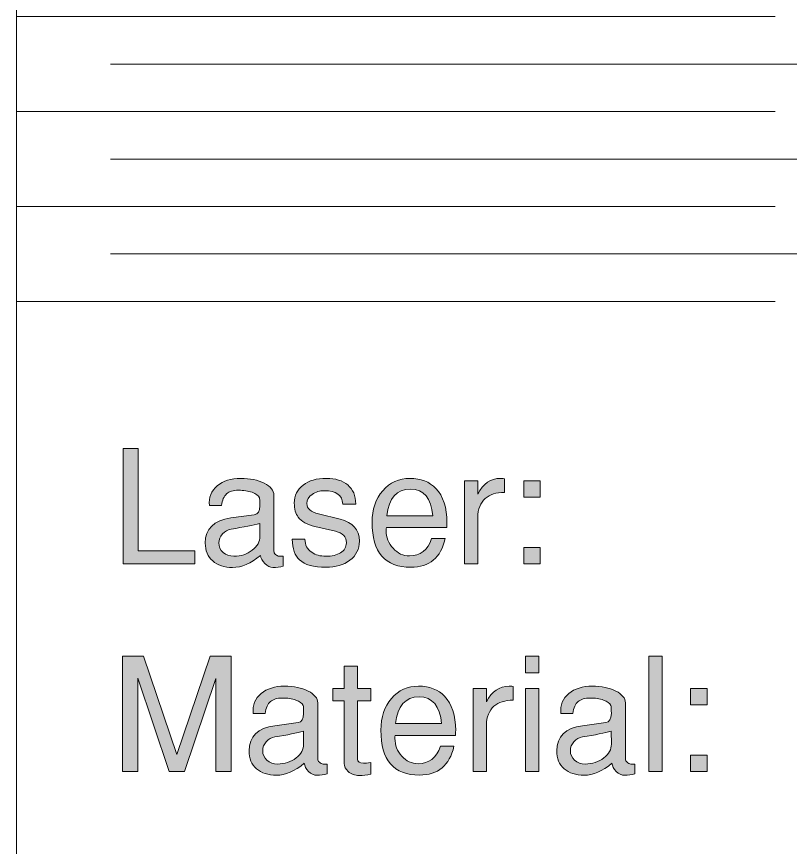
# Model space of a CAD drawing. Header units: inches. Extents: x 0.51 to 4.61, y -3.99 to -0.49.
# Drawn here: x 0.505 to 1.32, y -3.115 to -2.241 of the extents above; entities that cross this region are included whole.
import ezdxf

# ---------------------------------------------------------------- set-up
doc = ezdxf.new("R2010")
doc.units = ezdxf.units.IN
doc.header["$MEASUREMENT"] = 0
doc.layers.add('Layer 1', color=7, linetype='Continuous')

# ---------------------------------------------------------------- blocks, each defined once
blk = doc.blocks.new('block 2')
at = {"layer": 'Layer 1', "color": 7, "lineweight": 5, "true_color": 0xffffff}
for points in [[(0.505, -2.24059), (1.30409, -2.24059)], [(0.60409, -2.29059), (2.10409, -2.29059)], [(0.505, -2.34058), (1.30409, -2.34058)], [(0.60409, -2.39058), (2.10409, -2.39058)], [(0.505, -2.44057), (1.30409, -2.44057)], [(0.60409, -2.49057), (2.10409, -2.49057)], [(0.505, -2.54056), (1.30409, -2.54056)]]:
    blk.add_lwpolyline(points, dxfattribs=at)
blk = doc.blocks.new('block 6')
at = {"layer": 'Layer 1', "true_color": 0xed1f24}
h = blk.add_hatch(color=240, dxfattribs=at)
h.dxf.hatch_style = 2
h.paths.add_polyline_path([(0.73092, -3.03568), (0.71493, -3.03568), (0.71493, -2.93768), (0.68176, -3.03568), (0.66576, -3.03568), (0.63259, -2.93717), (0.63259, -3.03568), (0.61659, -3.03568), (0.61659, -2.91418), (0.63875, -2.91418), (0.67377, -3.01769), (0.7088, -2.91418), (0.73092, -2.91418)])
h = blk.add_hatch(color=240, dxfattribs=at)
h.dxf.hatch_style = 2
h.paths.add_polyline_path([(1.05526, -2.93151), (1.04126, -2.93151), (1.04126, -2.91418), (1.05526, -2.91418)])
h.paths.add_polyline_path([(1.05526, -3.03568), (1.04126, -3.03568), (1.04126, -2.94818), (1.05526, -2.94818)])
h = blk.add_hatch(color=240, dxfattribs=at)
h.dxf.hatch_style = 2
h.paths.add_polyline_path([(1.18526, -3.03568), (1.17126, -3.03568), (1.17126, -2.91418), (1.18526, -2.91418)])
h = blk.add_hatch(color=240, dxfattribs=at)
h.dxf.hatch_style = 2
edge = h.paths.add_edge_path()
edge.add_spline(control_points=[(0.87809, -3.03851), (0.87398, -3.03929), (0.86998, -3.03968), (0.86609, -3.03968), (0.8612, -3.03968), (0.85726, -3.03829), (0.85426, -3.03551), (0.85159, -3.03307), (0.85026, -3.03023), (0.85026, -3.02701), (0.85026, -3.02701), (0.85026, -2.96101), (0.85026, -2.96101), (0.85026, -2.96101), (0.83809, -2.96101), (0.83809, -2.96101), (0.83809, -2.96101), (0.83809, -2.94818), (0.83809, -2.94818), (0.83809, -2.94818), (0.85026, -2.94818), (0.85026, -2.94818), (0.85026, -2.94818), (0.85026, -2.92451), (0.85026, -2.92451), (0.85026, -2.92451), (0.86426, -2.92451), (0.86426, -2.92451), (0.86426, -2.92451), (0.86426, -2.94818), (0.86426, -2.94818), (0.86426, -2.94818), (0.87809, -2.94818), (0.87809, -2.94818), (0.87809, -2.94818), (0.87809, -2.96101), (0.87809, -2.96101), (0.87809, -2.96101), (0.86426, -2.96101), (0.86426, -2.96101), (0.86426, -2.96101), (0.86426, -3.02268), (0.86426, -3.02268), (0.86426, -3.02546), (0.86631, -3.02684), (0.87042, -3.02684), (0.87209, -3.02684), (0.87465, -3.02657), (0.87809, -3.02601), (0.87809, -3.02601), (0.87809, -3.03851), (0.87809, -3.03851)], knot_values=[0, 0, 0, 0, 1, 1, 1, 2, 2, 2, 3, 3, 3, 4, 4, 4, 5, 5, 5, 6, 6, 6, 7, 7, 7, 8, 8, 8, 9, 9, 9, 10, 10, 10, 11, 11, 11, 12, 12, 12, 13, 13, 13, 14, 14, 14, 15, 15, 15, 16, 16, 16, 17, 17, 17, 17], degree=3, periodic=1)
h = blk.add_hatch(color=240, dxfattribs=at)
h.dxf.hatch_style = 2
edge = h.paths.add_edge_path()
edge.add_spline(control_points=[(0.83209, -3.03805), (0.82865, -3.03902), (0.82504, -3.03951), (0.82126, -3.03951), (0.81826, -3.03951), (0.8154, -3.03815), (0.81268, -3.03543), (0.80995, -3.03271), (0.80842, -3.02985), (0.80809, -3.02684), (0.79798, -3.03529), (0.7882, -3.03951), (0.77876, -3.03951), (0.76998, -3.03951), (0.76298, -3.03722), (0.75776, -3.03267), (0.75254, -3.0281), (0.74993, -3.02181), (0.74993, -3.01379), (0.74993, -2.99865), (0.75896, -2.98985), (0.77702, -2.98741), (0.77702, -2.98741), (0.80161, -2.98406), (0.80161, -2.98406), (0.80549, -2.98351), (0.80743, -2.98034), (0.80743, -2.97455), (0.80743, -2.96965), (0.80726, -2.96681), (0.80693, -2.96603), (0.80593, -2.96369), (0.80335, -2.9618), (0.7992, -2.96035), (0.79504, -2.9589), (0.79031, -2.95818), (0.785, -2.95818), (0.77946, -2.95818), (0.77528, -2.95943), (0.77245, -2.96193), (0.76963, -2.96443), (0.76777, -2.96857), (0.76689, -2.97434), (0.76689, -2.97434), (0.75426, -2.97434), (0.75426, -2.97434), (0.75348, -2.96568), (0.75626, -2.95873), (0.76259, -2.95351), (0.76893, -2.94829), (0.77715, -2.94568), (0.78726, -2.94568), (0.79704, -2.94568), (0.80531, -2.9474), (0.81209, -2.95085), (0.81887, -2.95429), (0.82226, -2.95846), (0.82226, -2.96334), (0.82226, -2.96334), (0.82226, -3.02251), (0.82226, -3.02251), (0.82226, -3.02374), (0.82284, -3.02485), (0.82401, -3.02584), (0.82517, -3.02684), (0.82648, -3.02746), (0.82793, -3.02768), (0.82903, -3.02779), (0.83042, -3.02779), (0.83209, -3.02768), (0.83209, -3.02768), (0.83209, -3.03805), (0.83209, -3.03805)], knot_values=[0, 0, 0, 0, 1, 1, 1, 2, 2, 2, 3, 3, 3, 4, 4, 4, 5, 5, 5, 6, 6, 6, 7, 7, 7, 8, 8, 8, 9, 9, 9, 10, 10, 10, 11, 11, 11, 12, 12, 12, 13, 13, 13, 14, 14, 14, 15, 15, 15, 16, 16, 16, 17, 17, 17, 18, 18, 18, 19, 19, 19, 20, 20, 20, 21, 21, 21, 22, 22, 22, 23, 23, 23, 24, 24, 24, 24], degree=3, periodic=1)
edge = h.paths.add_edge_path()
edge.add_spline(control_points=[(0.80743, -3.00674), (0.80743, -3.00674), (0.80726, -2.99318), (0.80726, -2.99318), (0.80056, -2.99508), (0.79051, -2.99703), (0.77711, -2.99904), (0.77359, -2.99972), (0.77058, -3.00144), (0.76805, -3.00423), (0.76552, -3.00703), (0.76426, -3.01015), (0.76426, -3.01361), (0.76426, -3.01763), (0.76574, -3.02098), (0.76871, -3.02366), (0.77167, -3.02634), (0.77547, -3.02768), (0.78008, -3.02768), (0.78754, -3.02768), (0.794, -3.02556), (0.79944, -3.02131), (0.80488, -3.01707), (0.80754, -3.01221), (0.80743, -3.00674)], knot_values=[0, 0, 0, 0, 1, 1, 1, 2, 2, 2, 3, 3, 3, 4, 4, 4, 5, 5, 5, 6, 6, 6, 7, 7, 7, 8, 8, 8, 8], degree=3, periodic=1)
h = blk.add_hatch(color=240, dxfattribs=at)
h.dxf.hatch_style = 2
edge = h.paths.add_edge_path()
edge.add_spline(control_points=[(0.96759, -2.99234), (0.96759, -2.99446), (0.96754, -2.99618), (0.96742, -2.99751), (0.96742, -2.99751), (0.90375, -2.99751), (0.90375, -2.99751), (0.90365, -2.99829), (0.90359, -2.9994), (0.90359, -3.00085), (0.90359, -3.00785), (0.906, -3.01401), (0.91082, -3.01935), (0.91564, -3.02468), (0.92137, -3.02734), (0.92803, -3.02734), (0.93955, -3.02734), (0.94736, -3.02123), (0.95146, -3.00901), (0.95146, -3.00901), (0.96576, -3.00901), (0.96576, -3.00901), (0.96109, -3.02924), (0.94904, -3.03935), (0.92959, -3.03935), (0.90236, -3.03935), (0.88876, -3.02357), (0.88876, -2.99201), (0.88876, -2.97845), (0.89248, -2.96735), (0.89992, -2.95868), (0.90737, -2.95001), (0.91692, -2.94568), (0.92859, -2.94568), (0.94004, -2.94568), (0.94914, -2.94924), (0.95593, -2.95635), (0.96359, -2.96446), (0.96748, -2.97645), (0.96759, -2.99234)], knot_values=[0, 0, 0, 0, 1, 1, 1, 2, 2, 2, 3, 3, 3, 4, 4, 4, 5, 5, 5, 6, 6, 6, 7, 7, 7, 8, 8, 8, 9, 9, 9, 10, 10, 10, 11, 11, 11, 12, 12, 12, 13, 13, 13, 13], degree=3, periodic=1)
edge = h.paths.add_edge_path()
edge.add_spline(control_points=[(0.95276, -2.98518), (0.95097, -2.9664), (0.94311, -2.95701), (0.92918, -2.95701), (0.91468, -2.95701), (0.90637, -2.9664), (0.90426, -2.98518), (0.90426, -2.98518), (0.95276, -2.98518), (0.95276, -2.98518)], knot_values=[0, 0, 0, 0, 1, 1, 1, 2, 2, 2, 3, 3, 3, 3], degree=3, periodic=1)
h = blk.add_hatch(color=240, dxfattribs=at)
h.dxf.hatch_style = 2
edge = h.paths.add_edge_path()
edge.add_spline(control_points=[(1.02809, -2.96051), (1.01953, -2.96051), (1.01281, -2.96263), (1.00792, -2.96684), (1.0027, -2.97151), (1.00009, -2.97812), (1.00009, -2.98668), (1.00009, -2.98668), (1.00009, -3.03568), (1.00009, -3.03568), (1.00009, -3.03568), (0.98609, -3.03568), (0.98609, -3.03568), (0.98609, -3.03568), (0.98609, -2.94818), (0.98609, -2.94818), (0.98609, -2.94818), (1.00009, -2.94818), (1.00009, -2.94818), (1.00009, -2.94818), (1.00009, -2.96218), (1.00009, -2.96218), (1.00564, -2.95118), (1.01364, -2.94568), (1.02409, -2.94568), (1.02498, -2.94568), (1.02631, -2.94579), (1.02809, -2.94601), (1.02809, -2.94601), (1.02809, -2.96051), (1.02809, -2.96051)], knot_values=[0, 0, 0, 0, 1, 1, 1, 2, 2, 2, 3, 3, 3, 4, 4, 4, 5, 5, 5, 6, 6, 6, 7, 7, 7, 8, 8, 8, 9, 9, 9, 10, 10, 10, 10], degree=3, periodic=1)
h = blk.add_hatch(color=240, dxfattribs=at)
h.dxf.hatch_style = 2
edge = h.paths.add_edge_path()
edge.add_spline(control_points=[(1.15625, -3.03805), (1.1528, -3.03902), (1.1492, -3.03951), (1.14542, -3.03951), (1.14242, -3.03951), (1.13955, -3.03815), (1.13683, -3.03543), (1.13411, -3.03271), (1.13258, -3.02985), (1.13225, -3.02684), (1.12214, -3.03529), (1.11236, -3.03951), (1.10292, -3.03951), (1.09414, -3.03951), (1.08714, -3.03722), (1.08192, -3.03267), (1.07669, -3.0281), (1.07408, -3.02181), (1.07408, -3.01379), (1.07408, -2.99865), (1.08312, -2.98985), (1.10118, -2.98741), (1.10118, -2.98741), (1.12577, -2.98406), (1.12577, -2.98406), (1.12965, -2.98351), (1.13159, -2.98034), (1.13159, -2.97455), (1.13159, -2.96965), (1.13142, -2.96681), (1.13109, -2.96603), (1.13009, -2.96369), (1.12751, -2.9618), (1.12336, -2.96035), (1.1192, -2.9589), (1.11447, -2.95818), (1.10916, -2.95818), (1.10362, -2.95818), (1.09943, -2.95943), (1.09661, -2.96193), (1.09378, -2.96443), (1.09193, -2.96857), (1.09104, -2.97434), (1.09104, -2.97434), (1.07842, -2.97434), (1.07842, -2.97434), (1.07764, -2.96568), (1.08042, -2.95873), (1.08675, -2.95351), (1.09309, -2.94829), (1.1013, -2.94568), (1.11142, -2.94568), (1.1212, -2.94568), (1.12947, -2.9474), (1.13625, -2.95085), (1.14303, -2.95429), (1.14642, -2.95846), (1.14642, -2.96334), (1.14642, -2.96334), (1.14642, -3.02251), (1.14642, -3.02251), (1.14642, -3.02374), (1.147, -3.02485), (1.14817, -3.02584), (1.14933, -3.02684), (1.15064, -3.02746), (1.15209, -3.02768), (1.15319, -3.02779), (1.15458, -3.02779), (1.15625, -3.02768), (1.15625, -3.02768), (1.15625, -3.03805), (1.15625, -3.03805)], knot_values=[0, 0, 0, 0, 1, 1, 1, 2, 2, 2, 3, 3, 3, 4, 4, 4, 5, 5, 5, 6, 6, 6, 7, 7, 7, 8, 8, 8, 9, 9, 9, 10, 10, 10, 11, 11, 11, 12, 12, 12, 13, 13, 13, 14, 14, 14, 15, 15, 15, 16, 16, 16, 17, 17, 17, 18, 18, 18, 19, 19, 19, 20, 20, 20, 21, 21, 21, 22, 22, 22, 23, 23, 23, 24, 24, 24, 24], degree=3, periodic=1)
edge = h.paths.add_edge_path()
edge.add_spline(control_points=[(1.13159, -3.00674), (1.13159, -3.00674), (1.13142, -2.99318), (1.13142, -2.99318), (1.12472, -2.99508), (1.11466, -2.99703), (1.10127, -2.99904), (1.09775, -2.99972), (1.09473, -3.00144), (1.0922, -3.00423), (1.08968, -3.00703), (1.08842, -3.01015), (1.08842, -3.01361), (1.08842, -3.01763), (1.0899, -3.02098), (1.09287, -3.02366), (1.09583, -3.02634), (1.09962, -3.02768), (1.10423, -3.02768), (1.1117, -3.02768), (1.11816, -3.02556), (1.1236, -3.02131), (1.12904, -3.01707), (1.13169, -3.01221), (1.13159, -3.00674)], knot_values=[0, 0, 0, 0, 1, 1, 1, 2, 2, 2, 3, 3, 3, 4, 4, 4, 5, 5, 5, 6, 6, 6, 7, 7, 7, 8, 8, 8, 8], degree=3, periodic=1)
h = blk.add_hatch(color=240, dxfattribs=at)
h.dxf.hatch_style = 2
h.paths.add_polyline_path([(1.23242, -2.96552), (1.21508, -2.96552), (1.21508, -2.94818), (1.23242, -2.94818)])
h.paths.add_polyline_path([(1.23242, -3.03568), (1.21508, -3.03568), (1.21508, -3.01834), (1.23242, -3.01834)])
at = {"layer": 'Layer 1', "lineweight": 0}
for points in [[(0.73092, -3.03568), (0.71493, -3.03568), (0.71493, -2.93768), (0.68176, -3.03568), (0.66576, -3.03568), (0.63259, -2.93717), (0.63259, -3.03568), (0.61659, -3.03568), (0.61659, -2.91418), (0.63875, -2.91418), (0.67377, -3.01769), (0.7088, -2.91418), (0.73092, -2.91418), (0.73092, -3.03568)], [(1.05526, -2.93151), (1.04126, -2.93151), (1.04126, -2.91418), (1.05526, -2.91418), (1.05526, -2.93151)], [(1.18526, -3.03568), (1.17126, -3.03568), (1.17126, -2.91418), (1.18526, -2.91418), (1.18526, -3.03568)], [(1.05526, -3.03568), (1.04126, -3.03568), (1.04126, -2.94818), (1.05526, -2.94818), (1.05526, -3.03568)], [(1.23242, -2.96552), (1.21508, -2.96552), (1.21508, -2.94818), (1.23242, -2.94818), (1.23242, -2.96552)], [(1.23242, -3.03568), (1.21508, -3.03568), (1.21508, -3.01834), (1.23242, -3.01834), (1.23242, -3.03568)]]:
    blk.add_lwpolyline(points, dxfattribs=at)
for points, knots in [([(0.87809, -3.03851), (0.87398, -3.03929), (0.86998, -3.03968), (0.86609, -3.03968), (0.8612, -3.03968), (0.85726, -3.03829), (0.85426, -3.03551), (0.85159, -3.03307), (0.85026, -3.03023), (0.85026, -3.02701), (0.85026, -3.02701), (0.85026, -2.96101), (0.85026, -2.96101), (0.85026, -2.96101), (0.83809, -2.96101), (0.83809, -2.96101), (0.83809, -2.96101), (0.83809, -2.94818), (0.83809, -2.94818), (0.83809, -2.94818), (0.85026, -2.94818), (0.85026, -2.94818), (0.85026, -2.94818), (0.85026, -2.92451), (0.85026, -2.92451), (0.85026, -2.92451), (0.86426, -2.92451), (0.86426, -2.92451), (0.86426, -2.92451), (0.86426, -2.94818), (0.86426, -2.94818), (0.86426, -2.94818), (0.87809, -2.94818), (0.87809, -2.94818), (0.87809, -2.94818), (0.87809, -2.96101), (0.87809, -2.96101), (0.87809, -2.96101), (0.86426, -2.96101), (0.86426, -2.96101), (0.86426, -2.96101), (0.86426, -3.02268), (0.86426, -3.02268), (0.86426, -3.02546), (0.86631, -3.02684), (0.87042, -3.02684), (0.87209, -3.02684), (0.87465, -3.02657), (0.87809, -3.02601), (0.87809, -3.02601), (0.87809, -3.03851), (0.87809, -3.03851)], [0, 0, 0, 0, 1, 1, 1, 2, 2, 2, 3, 3, 3, 4, 4, 4, 5, 5, 5, 6, 6, 6, 7, 7, 7, 8, 8, 8, 9, 9, 9, 10, 10, 10, 11, 11, 11, 12, 12, 12, 13, 13, 13, 14, 14, 14, 15, 15, 15, 16, 16, 16, 17, 17, 17, 17]), ([(0.83209, -3.03805), (0.82865, -3.03902), (0.82504, -3.03951), (0.82126, -3.03951), (0.81826, -3.03951), (0.8154, -3.03815), (0.81268, -3.03543), (0.80995, -3.03271), (0.80842, -3.02985), (0.80809, -3.02684), (0.79798, -3.03529), (0.7882, -3.03951), (0.77876, -3.03951), (0.76998, -3.03951), (0.76298, -3.03722), (0.75776, -3.03267), (0.75254, -3.0281), (0.74993, -3.02181), (0.74993, -3.01379), (0.74993, -2.99865), (0.75896, -2.98985), (0.77702, -2.98741), (0.77702, -2.98741), (0.80161, -2.98406), (0.80161, -2.98406), (0.80549, -2.98351), (0.80743, -2.98034), (0.80743, -2.97455), (0.80743, -2.96965), (0.80726, -2.96681), (0.80693, -2.96603), (0.80593, -2.96369), (0.80335, -2.9618), (0.7992, -2.96035), (0.79504, -2.9589), (0.79031, -2.95818), (0.785, -2.95818), (0.77946, -2.95818), (0.77528, -2.95943), (0.77245, -2.96193), (0.76963, -2.96443), (0.76777, -2.96857), (0.76689, -2.97434), (0.76689, -2.97434), (0.75426, -2.97434), (0.75426, -2.97434), (0.75348, -2.96568), (0.75626, -2.95873), (0.76259, -2.95351), (0.76893, -2.94829), (0.77715, -2.94568), (0.78726, -2.94568), (0.79704, -2.94568), (0.80531, -2.9474), (0.81209, -2.95085), (0.81887, -2.95429), (0.82226, -2.95846), (0.82226, -2.96334), (0.82226, -2.96334), (0.82226, -3.02251), (0.82226, -3.02251), (0.82226, -3.02374), (0.82284, -3.02485), (0.82401, -3.02584), (0.82517, -3.02684), (0.82648, -3.02746), (0.82793, -3.02768), (0.82903, -3.02779), (0.83042, -3.02779), (0.83209, -3.02768), (0.83209, -3.02768), (0.83209, -3.03805), (0.83209, -3.03805)], [0, 0, 0, 0, 1, 1, 1, 2, 2, 2, 3, 3, 3, 4, 4, 4, 5, 5, 5, 6, 6, 6, 7, 7, 7, 8, 8, 8, 9, 9, 9, 10, 10, 10, 11, 11, 11, 12, 12, 12, 13, 13, 13, 14, 14, 14, 15, 15, 15, 16, 16, 16, 17, 17, 17, 18, 18, 18, 19, 19, 19, 20, 20, 20, 21, 21, 21, 22, 22, 22, 23, 23, 23, 24, 24, 24, 24]), ([(0.96759, -2.99234), (0.96759, -2.99446), (0.96754, -2.99618), (0.96742, -2.99751), (0.96742, -2.99751), (0.90375, -2.99751), (0.90375, -2.99751), (0.90365, -2.99829), (0.90359, -2.9994), (0.90359, -3.00085), (0.90359, -3.00785), (0.906, -3.01401), (0.91082, -3.01935), (0.91564, -3.02468), (0.92137, -3.02734), (0.92803, -3.02734), (0.93955, -3.02734), (0.94736, -3.02123), (0.95146, -3.00901), (0.95146, -3.00901), (0.96576, -3.00901), (0.96576, -3.00901), (0.96109, -3.02924), (0.94904, -3.03935), (0.92959, -3.03935), (0.90236, -3.03935), (0.88876, -3.02357), (0.88876, -2.99201), (0.88876, -2.97845), (0.89248, -2.96735), (0.89992, -2.95868), (0.90737, -2.95001), (0.91692, -2.94568), (0.92859, -2.94568), (0.94004, -2.94568), (0.94914, -2.94924), (0.95593, -2.95635), (0.96359, -2.96446), (0.96748, -2.97645), (0.96759, -2.99234)], [0, 0, 0, 0, 1, 1, 1, 2, 2, 2, 3, 3, 3, 4, 4, 4, 5, 5, 5, 6, 6, 6, 7, 7, 7, 8, 8, 8, 9, 9, 9, 10, 10, 10, 11, 11, 11, 12, 12, 12, 13, 13, 13, 13]), ([(1.02809, -2.96051), (1.01953, -2.96051), (1.01281, -2.96263), (1.00792, -2.96684), (1.0027, -2.97151), (1.00009, -2.97812), (1.00009, -2.98668), (1.00009, -2.98668), (1.00009, -3.03568), (1.00009, -3.03568), (1.00009, -3.03568), (0.98609, -3.03568), (0.98609, -3.03568), (0.98609, -3.03568), (0.98609, -2.94818), (0.98609, -2.94818), (0.98609, -2.94818), (1.00009, -2.94818), (1.00009, -2.94818), (1.00009, -2.94818), (1.00009, -2.96218), (1.00009, -2.96218), (1.00564, -2.95118), (1.01364, -2.94568), (1.02409, -2.94568), (1.02498, -2.94568), (1.02631, -2.94579), (1.02809, -2.94601), (1.02809, -2.94601), (1.02809, -2.96051), (1.02809, -2.96051)], [0, 0, 0, 0, 1, 1, 1, 2, 2, 2, 3, 3, 3, 4, 4, 4, 5, 5, 5, 6, 6, 6, 7, 7, 7, 8, 8, 8, 9, 9, 9, 10, 10, 10, 10]), ([(1.15625, -3.03805), (1.1528, -3.03902), (1.1492, -3.03951), (1.14542, -3.03951), (1.14242, -3.03951), (1.13955, -3.03815), (1.13683, -3.03543), (1.13411, -3.03271), (1.13258, -3.02985), (1.13225, -3.02684), (1.12214, -3.03529), (1.11236, -3.03951), (1.10292, -3.03951), (1.09414, -3.03951), (1.08714, -3.03722), (1.08192, -3.03267), (1.07669, -3.0281), (1.07408, -3.02181), (1.07408, -3.01379), (1.07408, -2.99865), (1.08312, -2.98985), (1.10118, -2.98741), (1.10118, -2.98741), (1.12577, -2.98406), (1.12577, -2.98406), (1.12965, -2.98351), (1.13159, -2.98034), (1.13159, -2.97455), (1.13159, -2.96965), (1.13142, -2.96681), (1.13109, -2.96603), (1.13009, -2.96369), (1.12751, -2.9618), (1.12336, -2.96035), (1.1192, -2.9589), (1.11447, -2.95818), (1.10916, -2.95818), (1.10362, -2.95818), (1.09943, -2.95943), (1.09661, -2.96193), (1.09378, -2.96443), (1.09193, -2.96857), (1.09104, -2.97434), (1.09104, -2.97434), (1.07842, -2.97434), (1.07842, -2.97434), (1.07764, -2.96568), (1.08042, -2.95873), (1.08675, -2.95351), (1.09309, -2.94829), (1.1013, -2.94568), (1.11142, -2.94568), (1.1212, -2.94568), (1.12947, -2.9474), (1.13625, -2.95085), (1.14303, -2.95429), (1.14642, -2.95846), (1.14642, -2.96334), (1.14642, -2.96334), (1.14642, -3.02251), (1.14642, -3.02251), (1.14642, -3.02374), (1.147, -3.02485), (1.14817, -3.02584), (1.14933, -3.02684), (1.15064, -3.02746), (1.15209, -3.02768), (1.15319, -3.02779), (1.15458, -3.02779), (1.15625, -3.02768), (1.15625, -3.02768), (1.15625, -3.03805), (1.15625, -3.03805)], [0, 0, 0, 0, 1, 1, 1, 2, 2, 2, 3, 3, 3, 4, 4, 4, 5, 5, 5, 6, 6, 6, 7, 7, 7, 8, 8, 8, 9, 9, 9, 10, 10, 10, 11, 11, 11, 12, 12, 12, 13, 13, 13, 14, 14, 14, 15, 15, 15, 16, 16, 16, 17, 17, 17, 18, 18, 18, 19, 19, 19, 20, 20, 20, 21, 21, 21, 22, 22, 22, 23, 23, 23, 24, 24, 24, 24]), ([(0.95276, -2.98518), (0.95097, -2.9664), (0.94311, -2.95701), (0.92918, -2.95701), (0.91468, -2.95701), (0.90637, -2.9664), (0.90426, -2.98518), (0.90426, -2.98518), (0.95276, -2.98518), (0.95276, -2.98518)], [0, 0, 0, 0, 1, 1, 1, 2, 2, 2, 3, 3, 3, 3]), ([(0.80743, -3.00674), (0.80743, -3.00674), (0.80726, -2.99318), (0.80726, -2.99318), (0.80056, -2.99508), (0.79051, -2.99703), (0.77711, -2.99904), (0.77359, -2.99972), (0.77058, -3.00144), (0.76805, -3.00423), (0.76552, -3.00703), (0.76426, -3.01015), (0.76426, -3.01361), (0.76426, -3.01763), (0.76574, -3.02098), (0.76871, -3.02366), (0.77167, -3.02634), (0.77547, -3.02768), (0.78008, -3.02768), (0.78754, -3.02768), (0.794, -3.02556), (0.79944, -3.02131), (0.80488, -3.01707), (0.80754, -3.01221), (0.80743, -3.00674)], [0, 0, 0, 0, 1, 1, 1, 2, 2, 2, 3, 3, 3, 4, 4, 4, 5, 5, 5, 6, 6, 6, 7, 7, 7, 8, 8, 8, 8]), ([(1.13159, -3.00674), (1.13159, -3.00674), (1.13142, -2.99318), (1.13142, -2.99318), (1.12472, -2.99508), (1.11466, -2.99703), (1.10127, -2.99904), (1.09775, -2.99972), (1.09473, -3.00144), (1.0922, -3.00423), (1.08968, -3.00703), (1.08842, -3.01015), (1.08842, -3.01361), (1.08842, -3.01763), (1.0899, -3.02098), (1.09287, -3.02366), (1.09583, -3.02634), (1.09962, -3.02768), (1.10423, -3.02768), (1.1117, -3.02768), (1.11816, -3.02556), (1.1236, -3.02131), (1.12904, -3.01707), (1.13169, -3.01221), (1.13159, -3.00674)], [0, 0, 0, 0, 1, 1, 1, 2, 2, 2, 3, 3, 3, 4, 4, 4, 5, 5, 5, 6, 6, 6, 7, 7, 7, 8, 8, 8, 8])]:
    blk.add_open_spline(points, degree=3, knots=knots, dxfattribs=at)
blk = doc.blocks.new('block 5')
at = {"layer": 'Layer 1'}
blk.add_blockref('block 6', (0, 0), dxfattribs=at)
blk = doc.blocks.new('block 12')
at = {"layer": 'Layer 1', "true_color": 0xed1f24}
h = blk.add_hatch(color=240, dxfattribs=at)
h.dxf.hatch_style = 2
h.paths.add_polyline_path([(0.69293, -2.81687), (0.61742, -2.81687), (0.61742, -2.69537), (0.63309, -2.69537), (0.63309, -2.80304), (0.69293, -2.80304)])
h = blk.add_hatch(color=240, dxfattribs=at)
h.dxf.hatch_style = 2
edge = h.paths.add_edge_path()
edge.add_spline(control_points=[(0.78592, -2.81925), (0.78248, -2.82022), (0.77887, -2.82071), (0.77509, -2.82071), (0.77209, -2.82071), (0.76923, -2.81934), (0.76651, -2.81662), (0.76378, -2.8139), (0.76225, -2.81104), (0.76192, -2.80804), (0.75181, -2.81649), (0.74203, -2.82071), (0.73259, -2.82071), (0.72381, -2.82071), (0.71681, -2.81842), (0.71159, -2.81386), (0.70637, -2.8093), (0.70376, -2.80301), (0.70376, -2.79499), (0.70376, -2.77985), (0.71279, -2.77105), (0.73085, -2.7686), (0.73085, -2.7686), (0.75544, -2.76526), (0.75544, -2.76526), (0.75932, -2.7647), (0.76126, -2.76154), (0.76126, -2.75574), (0.76126, -2.75084), (0.76109, -2.74801), (0.76076, -2.74723), (0.75976, -2.74489), (0.75718, -2.74299), (0.75303, -2.74154), (0.74887, -2.7401), (0.74414, -2.73937), (0.73883, -2.73937), (0.73329, -2.73937), (0.72911, -2.74062), (0.72628, -2.74312), (0.72346, -2.74563), (0.72161, -2.74976), (0.72072, -2.75554), (0.72072, -2.75554), (0.70809, -2.75554), (0.70809, -2.75554), (0.70731, -2.74687), (0.71009, -2.73993), (0.71642, -2.73471), (0.72276, -2.72949), (0.73098, -2.72687), (0.74109, -2.72687), (0.75087, -2.72687), (0.75914, -2.7286), (0.76592, -2.73204), (0.7727, -2.73549), (0.77609, -2.73965), (0.77609, -2.74454), (0.77609, -2.74454), (0.77609, -2.8037), (0.77609, -2.8037), (0.77609, -2.80493), (0.77667, -2.80604), (0.77784, -2.80704), (0.77901, -2.80804), (0.78031, -2.80865), (0.78176, -2.80887), (0.78286, -2.80899), (0.78425, -2.80899), (0.78592, -2.80887), (0.78592, -2.80887), (0.78592, -2.81925), (0.78592, -2.81925)], knot_values=[0, 0, 0, 0, 1, 1, 1, 2, 2, 2, 3, 3, 3, 4, 4, 4, 5, 5, 5, 6, 6, 6, 7, 7, 7, 8, 8, 8, 9, 9, 9, 10, 10, 10, 11, 11, 11, 12, 12, 12, 13, 13, 13, 14, 14, 14, 15, 15, 15, 16, 16, 16, 17, 17, 17, 18, 18, 18, 19, 19, 19, 20, 20, 20, 21, 21, 21, 22, 22, 22, 23, 23, 23, 24, 24, 24, 24], degree=3, periodic=1)
edge = h.paths.add_edge_path()
edge.add_spline(control_points=[(0.76126, -2.78794), (0.76126, -2.78794), (0.76109, -2.77437), (0.76109, -2.77437), (0.75439, -2.77627), (0.74434, -2.77823), (0.73094, -2.78024), (0.72742, -2.78091), (0.72441, -2.78264), (0.72188, -2.78543), (0.71935, -2.78822), (0.71809, -2.79135), (0.71809, -2.79481), (0.71809, -2.79883), (0.71957, -2.80218), (0.72254, -2.80486), (0.7255, -2.80754), (0.7293, -2.80887), (0.73391, -2.80887), (0.74137, -2.80887), (0.74783, -2.80676), (0.75327, -2.80251), (0.75871, -2.79827), (0.76137, -2.79341), (0.76126, -2.78794)], knot_values=[0, 0, 0, 0, 1, 1, 1, 2, 2, 2, 3, 3, 3, 4, 4, 4, 5, 5, 5, 6, 6, 6, 7, 7, 7, 8, 8, 8, 8], degree=3, periodic=1)
h = blk.add_hatch(color=240, dxfattribs=at)
h.dxf.hatch_style = 2
edge = h.paths.add_edge_path()
edge.add_spline(control_points=[(0.86609, -2.79287), (0.86609, -2.80143), (0.86278, -2.80818), (0.85617, -2.81312), (0.84956, -2.81807), (0.84115, -2.82054), (0.83092, -2.82054), (0.81792, -2.82054), (0.80864, -2.81793), (0.80309, -2.81271), (0.79831, -2.80826), (0.79569, -2.80104), (0.79525, -2.79104), (0.79525, -2.79104), (0.80876, -2.79104), (0.80876, -2.79104), (0.80876, -2.79693), (0.81114, -2.80149), (0.81592, -2.80471), (0.82003, -2.80749), (0.82498, -2.80887), (0.83076, -2.80887), (0.83709, -2.80887), (0.84228, -2.80768), (0.84634, -2.80528), (0.8504, -2.80289), (0.85242, -2.79935), (0.85242, -2.79467), (0.85242, -2.78843), (0.84865, -2.78442), (0.84111, -2.78264), (0.84111, -2.78264), (0.81926, -2.77751), (0.81926, -2.77751), (0.81104, -2.77551), (0.8052, -2.77229), (0.80176, -2.76785), (0.79898, -2.76419), (0.79759, -2.75919), (0.79759, -2.75286), (0.79759, -2.74497), (0.80067, -2.73867), (0.80684, -2.73395), (0.81301, -2.72923), (0.8212, -2.72687), (0.83142, -2.72687), (0.84098, -2.72687), (0.84848, -2.72918), (0.85392, -2.73379), (0.85936, -2.7384), (0.8622, -2.7451), (0.86242, -2.75387), (0.86242, -2.75387), (0.84859, -2.75387), (0.84859, -2.75387), (0.84825, -2.74454), (0.84176, -2.73987), (0.82909, -2.73987), (0.82442, -2.73987), (0.8202, -2.74115), (0.81642, -2.74371), (0.81264, -2.74626), (0.81076, -2.74948), (0.81076, -2.75338), (0.81076, -2.75871), (0.81487, -2.76238), (0.82309, -2.76438), (0.82309, -2.76438), (0.84576, -2.76988), (0.84576, -2.76988), (0.85931, -2.77321), (0.86609, -2.78088), (0.86609, -2.79287)], knot_values=[0, 0, 0, 0, 1, 1, 1, 2, 2, 2, 3, 3, 3, 4, 4, 4, 5, 5, 5, 6, 6, 6, 7, 7, 7, 8, 8, 8, 9, 9, 9, 10, 10, 10, 11, 11, 11, 12, 12, 12, 13, 13, 13, 14, 14, 14, 15, 15, 15, 16, 16, 16, 17, 17, 17, 18, 18, 18, 19, 19, 19, 20, 20, 20, 21, 21, 21, 22, 22, 22, 23, 23, 23, 24, 24, 24, 24], degree=3, periodic=1)
h = blk.add_hatch(color=240, dxfattribs=at)
h.dxf.hatch_style = 2
edge = h.paths.add_edge_path()
edge.add_spline(control_points=[(0.95842, -2.77354), (0.95842, -2.77566), (0.95837, -2.77737), (0.95825, -2.77871), (0.95825, -2.77871), (0.89459, -2.77871), (0.89459, -2.77871), (0.89448, -2.77949), (0.89442, -2.7806), (0.89442, -2.78204), (0.89442, -2.78904), (0.89683, -2.79521), (0.90165, -2.80054), (0.90647, -2.80587), (0.9122, -2.80854), (0.91886, -2.80854), (0.93038, -2.80854), (0.93819, -2.80243), (0.94229, -2.79021), (0.94229, -2.79021), (0.95659, -2.79021), (0.95659, -2.79021), (0.95192, -2.81043), (0.93987, -2.82054), (0.92042, -2.82054), (0.8932, -2.82054), (0.87959, -2.80476), (0.87959, -2.77321), (0.87959, -2.75965), (0.88331, -2.74854), (0.89075, -2.73987), (0.8982, -2.73121), (0.90776, -2.72687), (0.91942, -2.72687), (0.93087, -2.72687), (0.93998, -2.73043), (0.94676, -2.73754), (0.95442, -2.74565), (0.95831, -2.75765), (0.95842, -2.77354)], knot_values=[0, 0, 0, 0, 1, 1, 1, 2, 2, 2, 3, 3, 3, 4, 4, 4, 5, 5, 5, 6, 6, 6, 7, 7, 7, 8, 8, 8, 9, 9, 9, 10, 10, 10, 11, 11, 11, 12, 12, 12, 13, 13, 13, 13], degree=3, periodic=1)
edge = h.paths.add_edge_path()
edge.add_spline(control_points=[(0.94359, -2.76637), (0.9418, -2.7476), (0.93394, -2.73821), (0.92001, -2.73821), (0.90551, -2.73821), (0.8972, -2.7476), (0.89509, -2.76637), (0.89509, -2.76637), (0.94359, -2.76637), (0.94359, -2.76637)], knot_values=[0, 0, 0, 0, 1, 1, 1, 2, 2, 2, 3, 3, 3, 3], degree=3, periodic=1)
h = blk.add_hatch(color=240, dxfattribs=at)
h.dxf.hatch_style = 2
edge = h.paths.add_edge_path()
edge.add_spline(control_points=[(1.01893, -2.74171), (1.01037, -2.74171), (1.00365, -2.74382), (0.99876, -2.74804), (0.99354, -2.75271), (0.99093, -2.75932), (0.99093, -2.76788), (0.99093, -2.76788), (0.99093, -2.81687), (0.99093, -2.81687), (0.99093, -2.81687), (0.97693, -2.81687), (0.97693, -2.81687), (0.97693, -2.81687), (0.97693, -2.72938), (0.97693, -2.72938), (0.97693, -2.72938), (0.99093, -2.72938), (0.99093, -2.72938), (0.99093, -2.72938), (0.99093, -2.74337), (0.99093, -2.74337), (0.99648, -2.73237), (1.00448, -2.72687), (1.01493, -2.72687), (1.01581, -2.72687), (1.01715, -2.72698), (1.01893, -2.72721), (1.01893, -2.72721), (1.01893, -2.74171), (1.01893, -2.74171)], knot_values=[0, 0, 0, 0, 1, 1, 1, 2, 2, 2, 3, 3, 3, 4, 4, 4, 5, 5, 5, 6, 6, 6, 7, 7, 7, 8, 8, 8, 9, 9, 9, 10, 10, 10, 10], degree=3, periodic=1)
h = blk.add_hatch(color=240, dxfattribs=at)
h.dxf.hatch_style = 2
h.paths.add_polyline_path([(1.05659, -2.74671), (1.03925, -2.74671), (1.03925, -2.72938), (1.05659, -2.72938)])
h.paths.add_polyline_path([(1.05659, -2.81687), (1.03925, -2.81687), (1.03925, -2.79954), (1.05659, -2.79954)])
at = {"layer": 'Layer 1', "lineweight": 0}
for points in [[(0.69293, -2.81687), (0.61742, -2.81687), (0.61742, -2.69537), (0.63309, -2.69537), (0.63309, -2.80304), (0.69293, -2.80304), (0.69293, -2.81687)], [(1.05659, -2.74671), (1.03925, -2.74671), (1.03925, -2.72938), (1.05659, -2.72938), (1.05659, -2.74671)], [(1.05659, -2.81687), (1.03925, -2.81687), (1.03925, -2.79954), (1.05659, -2.79954), (1.05659, -2.81687)]]:
    blk.add_lwpolyline(points, dxfattribs=at)
for points, knots in [([(0.78592, -2.81925), (0.78248, -2.82022), (0.77887, -2.82071), (0.77509, -2.82071), (0.77209, -2.82071), (0.76923, -2.81934), (0.76651, -2.81662), (0.76378, -2.8139), (0.76225, -2.81104), (0.76192, -2.80804), (0.75181, -2.81649), (0.74203, -2.82071), (0.73259, -2.82071), (0.72381, -2.82071), (0.71681, -2.81842), (0.71159, -2.81386), (0.70637, -2.8093), (0.70376, -2.80301), (0.70376, -2.79499), (0.70376, -2.77985), (0.71279, -2.77105), (0.73085, -2.7686), (0.73085, -2.7686), (0.75544, -2.76526), (0.75544, -2.76526), (0.75932, -2.7647), (0.76126, -2.76154), (0.76126, -2.75574), (0.76126, -2.75084), (0.76109, -2.74801), (0.76076, -2.74723), (0.75976, -2.74489), (0.75718, -2.74299), (0.75303, -2.74154), (0.74887, -2.7401), (0.74414, -2.73937), (0.73883, -2.73937), (0.73329, -2.73937), (0.72911, -2.74062), (0.72628, -2.74312), (0.72346, -2.74563), (0.72161, -2.74976), (0.72072, -2.75554), (0.72072, -2.75554), (0.70809, -2.75554), (0.70809, -2.75554), (0.70731, -2.74687), (0.71009, -2.73993), (0.71642, -2.73471), (0.72276, -2.72949), (0.73098, -2.72687), (0.74109, -2.72687), (0.75087, -2.72687), (0.75914, -2.7286), (0.76592, -2.73204), (0.7727, -2.73549), (0.77609, -2.73965), (0.77609, -2.74454), (0.77609, -2.74454), (0.77609, -2.8037), (0.77609, -2.8037), (0.77609, -2.80493), (0.77667, -2.80604), (0.77784, -2.80704), (0.77901, -2.80804), (0.78031, -2.80865), (0.78176, -2.80887), (0.78286, -2.80899), (0.78425, -2.80899), (0.78592, -2.80887), (0.78592, -2.80887), (0.78592, -2.81925), (0.78592, -2.81925)], [0, 0, 0, 0, 1, 1, 1, 2, 2, 2, 3, 3, 3, 4, 4, 4, 5, 5, 5, 6, 6, 6, 7, 7, 7, 8, 8, 8, 9, 9, 9, 10, 10, 10, 11, 11, 11, 12, 12, 12, 13, 13, 13, 14, 14, 14, 15, 15, 15, 16, 16, 16, 17, 17, 17, 18, 18, 18, 19, 19, 19, 20, 20, 20, 21, 21, 21, 22, 22, 22, 23, 23, 23, 24, 24, 24, 24]), ([(0.86609, -2.79287), (0.86609, -2.80143), (0.86278, -2.80818), (0.85617, -2.81312), (0.84956, -2.81807), (0.84115, -2.82054), (0.83092, -2.82054), (0.81792, -2.82054), (0.80864, -2.81793), (0.80309, -2.81271), (0.79831, -2.80826), (0.79569, -2.80104), (0.79525, -2.79104), (0.79525, -2.79104), (0.80876, -2.79104), (0.80876, -2.79104), (0.80876, -2.79693), (0.81114, -2.80149), (0.81592, -2.80471), (0.82003, -2.80749), (0.82498, -2.80887), (0.83076, -2.80887), (0.83709, -2.80887), (0.84228, -2.80768), (0.84634, -2.80528), (0.8504, -2.80289), (0.85242, -2.79935), (0.85242, -2.79467), (0.85242, -2.78843), (0.84865, -2.78442), (0.84111, -2.78264), (0.84111, -2.78264), (0.81926, -2.77751), (0.81926, -2.77751), (0.81104, -2.77551), (0.8052, -2.77229), (0.80176, -2.76785), (0.79898, -2.76419), (0.79759, -2.75919), (0.79759, -2.75286), (0.79759, -2.74497), (0.80067, -2.73867), (0.80684, -2.73395), (0.81301, -2.72923), (0.8212, -2.72687), (0.83142, -2.72687), (0.84098, -2.72687), (0.84848, -2.72918), (0.85392, -2.73379), (0.85936, -2.7384), (0.8622, -2.7451), (0.86242, -2.75387), (0.86242, -2.75387), (0.84859, -2.75387), (0.84859, -2.75387), (0.84825, -2.74454), (0.84176, -2.73987), (0.82909, -2.73987), (0.82442, -2.73987), (0.8202, -2.74115), (0.81642, -2.74371), (0.81264, -2.74626), (0.81076, -2.74948), (0.81076, -2.75338), (0.81076, -2.75871), (0.81487, -2.76238), (0.82309, -2.76438), (0.82309, -2.76438), (0.84576, -2.76988), (0.84576, -2.76988), (0.85931, -2.77321), (0.86609, -2.78088), (0.86609, -2.79287)], [0, 0, 0, 0, 1, 1, 1, 2, 2, 2, 3, 3, 3, 4, 4, 4, 5, 5, 5, 6, 6, 6, 7, 7, 7, 8, 8, 8, 9, 9, 9, 10, 10, 10, 11, 11, 11, 12, 12, 12, 13, 13, 13, 14, 14, 14, 15, 15, 15, 16, 16, 16, 17, 17, 17, 18, 18, 18, 19, 19, 19, 20, 20, 20, 21, 21, 21, 22, 22, 22, 23, 23, 23, 24, 24, 24, 24]), ([(0.95842, -2.77354), (0.95842, -2.77566), (0.95837, -2.77737), (0.95825, -2.77871), (0.95825, -2.77871), (0.89459, -2.77871), (0.89459, -2.77871), (0.89448, -2.77949), (0.89442, -2.7806), (0.89442, -2.78204), (0.89442, -2.78904), (0.89683, -2.79521), (0.90165, -2.80054), (0.90647, -2.80587), (0.9122, -2.80854), (0.91886, -2.80854), (0.93038, -2.80854), (0.93819, -2.80243), (0.94229, -2.79021), (0.94229, -2.79021), (0.95659, -2.79021), (0.95659, -2.79021), (0.95192, -2.81043), (0.93987, -2.82054), (0.92042, -2.82054), (0.8932, -2.82054), (0.87959, -2.80476), (0.87959, -2.77321), (0.87959, -2.75965), (0.88331, -2.74854), (0.89075, -2.73987), (0.8982, -2.73121), (0.90776, -2.72687), (0.91942, -2.72687), (0.93087, -2.72687), (0.93998, -2.73043), (0.94676, -2.73754), (0.95442, -2.74565), (0.95831, -2.75765), (0.95842, -2.77354)], [0, 0, 0, 0, 1, 1, 1, 2, 2, 2, 3, 3, 3, 4, 4, 4, 5, 5, 5, 6, 6, 6, 7, 7, 7, 8, 8, 8, 9, 9, 9, 10, 10, 10, 11, 11, 11, 12, 12, 12, 13, 13, 13, 13]), ([(1.01893, -2.74171), (1.01037, -2.74171), (1.00365, -2.74382), (0.99876, -2.74804), (0.99354, -2.75271), (0.99093, -2.75932), (0.99093, -2.76788), (0.99093, -2.76788), (0.99093, -2.81687), (0.99093, -2.81687), (0.99093, -2.81687), (0.97693, -2.81687), (0.97693, -2.81687), (0.97693, -2.81687), (0.97693, -2.72938), (0.97693, -2.72938), (0.97693, -2.72938), (0.99093, -2.72938), (0.99093, -2.72938), (0.99093, -2.72938), (0.99093, -2.74337), (0.99093, -2.74337), (0.99648, -2.73237), (1.00448, -2.72687), (1.01493, -2.72687), (1.01581, -2.72687), (1.01715, -2.72698), (1.01893, -2.72721), (1.01893, -2.72721), (1.01893, -2.74171), (1.01893, -2.74171)], [0, 0, 0, 0, 1, 1, 1, 2, 2, 2, 3, 3, 3, 4, 4, 4, 5, 5, 5, 6, 6, 6, 7, 7, 7, 8, 8, 8, 9, 9, 9, 10, 10, 10, 10]), ([(0.94359, -2.76637), (0.9418, -2.7476), (0.93394, -2.73821), (0.92001, -2.73821), (0.90551, -2.73821), (0.8972, -2.7476), (0.89509, -2.76637), (0.89509, -2.76637), (0.94359, -2.76637), (0.94359, -2.76637)], [0, 0, 0, 0, 1, 1, 1, 2, 2, 2, 3, 3, 3, 3]), ([(0.76126, -2.78794), (0.76126, -2.78794), (0.76109, -2.77437), (0.76109, -2.77437), (0.75439, -2.77627), (0.74434, -2.77823), (0.73094, -2.78024), (0.72742, -2.78091), (0.72441, -2.78264), (0.72188, -2.78543), (0.71935, -2.78822), (0.71809, -2.79135), (0.71809, -2.79481), (0.71809, -2.79883), (0.71957, -2.80218), (0.72254, -2.80486), (0.7255, -2.80754), (0.7293, -2.80887), (0.73391, -2.80887), (0.74137, -2.80887), (0.74783, -2.80676), (0.75327, -2.80251), (0.75871, -2.79827), (0.76137, -2.79341), (0.76126, -2.78794)], [0, 0, 0, 0, 1, 1, 1, 2, 2, 2, 3, 3, 3, 4, 4, 4, 5, 5, 5, 6, 6, 6, 7, 7, 7, 8, 8, 8, 8])]:
    blk.add_open_spline(points, degree=3, knots=knots, dxfattribs=at)
blk = doc.blocks.new('block 11')
at = {"layer": 'Layer 1'}
blk.add_blockref('block 12', (0, 0), dxfattribs=at)
blk = doc.blocks.new('block 4')
at = {"layer": 'Layer 1'}
for name in ['block 11', 'block 5']:
    blk.add_blockref(name, (0, 0), dxfattribs=at)

msp = doc.modelspace()

# ---------------------------------------------------------------- linework, layer by layer
at = {"layer": 'Layer 1', "color": 7, "lineweight": 5, "true_color": 0xffffff}
msp.add_open_spline([(4.60619, -0.49073), (4.60619, -0.49073), (0.505, -0.49073), (0.505, -0.49073), (0.505, -0.49073), (0.505, -1.17705), (0.505, -1.17705), (0.505, -1.17705), (0.505, -1.17693), (0.505, -1.17693), (0.505, -1.17693), (0.505, -3.30438), (0.505, -3.30438), (0.505, -3.30439), (0.505, -3.99073), (0.505, -3.99073), (0.505, -3.99071), (4.60619, -3.99071), (4.60619, -3.99071), (4.60619, -3.99071), (4.59946, -3.99071), (4.59946, -3.99071), (4.59946, -3.99071), (4.59946, -3.30438), (4.59946, -3.30439), (4.59946, -3.30439), (4.59946, -1.17695), (4.59946, -1.17695), (4.59946, -1.17695), (4.59946, -1.17705), (4.59946, -1.17705), (4.59946, -1.17705), (4.59946, -0.49073), (4.59946, -0.49073)], degree=3, knots=[0, 0, 0, 0, 1, 1, 1, 2, 2, 2, 3, 3, 3, 4, 4, 4, 5, 5, 5, 6, 6, 6, 7, 7, 7, 8, 8, 8, 9, 9, 9, 10, 10, 10, 11, 11, 11, 11], dxfattribs=at)

# ---------------------------------------------------------------- block references
at = {"layer": 'Layer 1'}
for name in ['block 2', 'block 4']:
    msp.add_blockref(name, (0, 0), dxfattribs=at)

doc.saveas('drawing.dxf')
